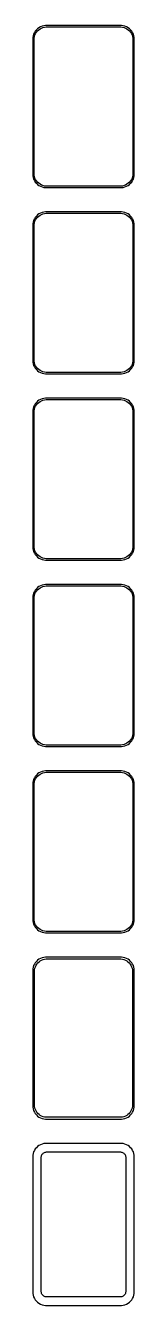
# Model space of a CAD drawing. Header units: metres. Extents: x -19 to 19, y 1005 to 2031.
# Drawn here: x -18.8 to 18.8, y 1005 to 1479 of the extents above; entities that cross this region are included whole.
import ezdxf

# ---------------------------------------------------------------- set-up
doc = ezdxf.new("R2010")
doc.units = ezdxf.units.M

msp = doc.modelspace()

# ---------------------------------------------------------------- linework, layer by layer
for p, q in [((-14.6869, 1478.91), (-15.2951, 1478.76)), ((-14.0639, 1478.99), (-14.6869, 1478.91)), ((14.0639, 1478.99), (-14.0639, 1478.99)), ((14.6869, 1478.91), (14.0639, 1478.99)), ((15.2951, 1478.76), (14.6869, 1478.91)), ((-18.7106, 1474.63), (-18.75, 1474)), ((-18.5929, 1475.24), (-18.7106, 1474.63)), ((-18.3989, 1475.84), (-18.5929, 1475.24)), ((-18.1315, 1476.41), (-18.3989, 1475.84)), ((-18.25, 1473.75), (-18.2125, 1474.35)), ((-18.2125, 1474.35), (-18.1008, 1474.93)), ((-17.7951, 1476.94), (-18.1315, 1476.41)), ((-18.1008, 1474.93), (-17.9164, 1475.5)), ((-17.9164, 1475.5), (-17.6624, 1476.04)), ((-17.3948, 1477.42), (-17.7951, 1476.94)), ((-17.6624, 1476.04), (-17.3428, 1476.54)), ((-16.9371, 1477.85), (-17.3948, 1477.42)), ((-17.3428, 1476.54), (-16.9626, 1477)), ((-16.9626, 1477), (-16.5278, 1477.41)), ((-16.4291, 1478.22), (-16.9371, 1477.85)), ((-16.5278, 1477.41), (-16.0452, 1477.76)), ((-15.8789, 1478.52), (-16.4291, 1478.22)), ((-16.0452, 1477.76), (-15.5224, 1478.05)), ((-15.2951, 1478.76), (-15.8789, 1478.52)), ((-15.5224, 1478.05), (-14.9678, 1478.27)), ((-14.9678, 1478.27), (-14.3901, 1478.42)), ((-14.3901, 1478.42), (-13.7982, 1478.49)), ((-13.7982, 1478.49), (13.7982, 1478.49)), ((13.7982, 1478.49), (14.3901, 1478.42)), ((14.3901, 1478.42), (14.9678, 1478.27)), ((14.9678, 1478.27), (15.5224, 1478.05)), ((15.8789, 1478.52), (15.2951, 1478.76)), ((15.5224, 1478.05), (16.0452, 1477.76)), ((16.4291, 1478.22), (15.8789, 1478.52)), ((16.0452, 1477.76), (16.5278, 1477.41)), ((16.9371, 1477.85), (16.4291, 1478.22)), ((16.5278, 1477.41), (16.9626, 1477)), ((17.3948, 1477.42), (16.9371, 1477.85)), ((16.9626, 1477), (17.3428, 1476.54)), ((17.3428, 1476.54), (17.6624, 1476.04)), ((17.7951, 1476.94), (17.3948, 1477.42)), ((17.6624, 1476.04), (17.9164, 1475.5)), ((18.1315, 1476.41), (17.7951, 1476.94)), ((17.9164, 1475.5), (18.1008, 1474.93)), ((18.1008, 1474.93), (18.2125, 1474.35)), ((18.3989, 1475.84), (18.1315, 1476.41)), ((18.2125, 1474.35), (18.25, 1473.75)), ((18.5929, 1475.24), (18.3989, 1475.84)), ((18.7106, 1474.63), (18.5929, 1475.24)), ((18.75, 1474), (18.7106, 1474.63)), ((-18.75, 1474), (-18.75, 1424)), ((-18.25, 1424.25), (-18.25, 1473.75)), ((18.25, 1473.75), (18.25, 1424.25)), ((18.75, 1424), (18.75, 1474)), ((-18.75, 1424), (-18.7106, 1423.37)), ((-18.7106, 1423.37), (-18.5929, 1422.76)), ((-18.5929, 1422.76), (-18.3989, 1422.16)), ((-18.3989, 1422.16), (-18.1315, 1421.59)), ((-18.2125, 1423.65), (-18.25, 1424.25)), ((-18.1008, 1423.07), (-18.2125, 1423.65)), ((-17.9164, 1422.5), (-18.1008, 1423.07)), ((-17.6624, 1421.96), (-17.9164, 1422.5)), ((-17.3428, 1421.46), (-17.6624, 1421.96)), ((17.6624, 1421.96), (17.3428, 1421.46)), ((17.9164, 1422.5), (17.6624, 1421.96)), ((18.1008, 1423.07), (17.9164, 1422.5)), ((18.2125, 1423.65), (18.1008, 1423.07)), ((18.1315, 1421.59), (18.3989, 1422.16)), ((18.25, 1424.25), (18.2125, 1423.65)), ((18.3989, 1422.16), (18.5929, 1422.76)), ((18.5929, 1422.76), (18.7106, 1423.37)), ((18.7106, 1423.37), (18.75, 1424)), ((-18.1315, 1421.59), (-17.7951, 1421.06)), ((-17.7951, 1421.06), (-17.3948, 1420.58)), ((-17.3948, 1420.58), (-16.9371, 1420.15)), ((-16.9626, 1421), (-17.3428, 1421.46)), ((-16.5278, 1420.59), (-16.9626, 1421)), ((-16.9371, 1420.15), (-16.4291, 1419.78)), ((-16.0452, 1420.24), (-16.5278, 1420.59)), ((-16.4291, 1419.78), (-15.8789, 1419.48)), ((-15.5224, 1419.95), (-16.0452, 1420.24)), ((-15.8789, 1419.48), (-15.2951, 1419.24)), ((-14.9678, 1419.73), (-15.5224, 1419.95)), ((-15.2951, 1419.24), (-14.6869, 1419.09)), ((-14.3901, 1419.58), (-14.9678, 1419.73)), ((-14.6869, 1419.09), (-14.0639, 1419.01)), ((-13.7982, 1419.51), (-14.3901, 1419.58)), ((-14.0639, 1419.01), (14.0639, 1419.01)), ((13.7982, 1419.51), (-13.7982, 1419.51)), ((14.3901, 1419.58), (13.7982, 1419.51)), ((14.0639, 1419.01), (14.6869, 1419.09)), ((14.9678, 1419.73), (14.3901, 1419.58)), ((14.6869, 1419.09), (15.2951, 1419.24)), ((15.5224, 1419.95), (14.9678, 1419.73)), ((15.2951, 1419.24), (15.8789, 1419.48)), ((16.0452, 1420.24), (15.5224, 1419.95)), ((15.8789, 1419.48), (16.4291, 1419.78)), ((16.5278, 1420.59), (16.0452, 1420.24)), ((16.4291, 1419.78), (16.9371, 1420.15)), ((16.9626, 1421), (16.5278, 1420.59)), ((16.9371, 1420.15), (17.3948, 1420.58)), ((17.3428, 1421.46), (16.9626, 1421)), ((17.3948, 1420.58), (17.7951, 1421.06)), ((17.7951, 1421.06), (18.1315, 1421.59)), ((-17.7951, 1407.94), (-18.1315, 1407.41)), ((-17.3948, 1408.42), (-17.7951, 1407.94)), ((-16.9371, 1408.85), (-17.3948, 1408.42)), ((-17.3428, 1407.54), (-16.9626, 1408)), ((-16.9626, 1408), (-16.5278, 1408.41)), ((-16.4291, 1409.22), (-16.9371, 1408.85)), ((-16.5278, 1408.41), (-16.0452, 1408.76)), ((-15.8789, 1409.52), (-16.4291, 1409.22)), ((-16.0452, 1408.76), (-15.5224, 1409.05)), ((-15.2951, 1409.76), (-15.8789, 1409.52)), ((-15.5224, 1409.05), (-14.9678, 1409.27)), ((-14.6869, 1409.91), (-15.2951, 1409.76)), ((-14.9678, 1409.27), (-14.3901, 1409.42)), ((-14.0639, 1409.99), (-14.6869, 1409.91)), ((-14.3901, 1409.42), (-13.7982, 1409.49)), ((14.0639, 1409.99), (-14.0639, 1409.99)), ((-13.7982, 1409.49), (13.7982, 1409.49)), ((13.7982, 1409.49), (14.3901, 1409.42)), ((14.6869, 1409.91), (14.0639, 1409.99)), ((14.3901, 1409.42), (14.9678, 1409.27)), ((15.2951, 1409.76), (14.6869, 1409.91)), ((14.9678, 1409.27), (15.5224, 1409.05)), ((15.8789, 1409.52), (15.2951, 1409.76)), ((15.5224, 1409.05), (16.0452, 1408.76)), ((16.4291, 1409.22), (15.8789, 1409.52)), ((16.0452, 1408.76), (16.5278, 1408.41)), ((16.9371, 1408.85), (16.4291, 1409.22)), ((16.5278, 1408.41), (16.9626, 1408)), ((17.3948, 1408.42), (16.9371, 1408.85)), ((16.9626, 1408), (17.3428, 1407.54)), ((17.7951, 1407.94), (17.3948, 1408.42)), ((18.1315, 1407.41), (17.7951, 1407.94)), ((-18.7106, 1405.63), (-18.75, 1405)), ((-18.75, 1405), (-18.75, 1355)), ((-18.5929, 1406.24), (-18.7106, 1405.63)), ((-18.3989, 1406.84), (-18.5929, 1406.24)), ((-18.1315, 1407.41), (-18.3989, 1406.84)), ((-18.25, 1404.75), (-18.2125, 1405.35)), ((-18.25, 1355.25), (-18.25, 1404.75)), ((-18.2125, 1405.35), (-18.1008, 1405.93)), ((-18.1008, 1405.93), (-17.9164, 1406.5)), ((-17.9164, 1406.5), (-17.6624, 1407.04)), ((-17.6624, 1407.04), (-17.3428, 1407.54)), ((17.3428, 1407.54), (17.6624, 1407.04)), ((17.6624, 1407.04), (17.9164, 1406.5)), ((17.9164, 1406.5), (18.1008, 1405.93)), ((18.1008, 1405.93), (18.2125, 1405.35)), ((18.3989, 1406.84), (18.1315, 1407.41)), ((18.2125, 1405.35), (18.25, 1404.75)), ((18.25, 1404.75), (18.25, 1355.25)), ((18.5929, 1406.24), (18.3989, 1406.84)), ((18.7106, 1405.63), (18.5929, 1406.24)), ((18.75, 1405), (18.7106, 1405.63)), ((18.75, 1355), (18.75, 1405)), ((-18.75, 1355), (-18.7106, 1354.37)), ((-18.7106, 1354.37), (-18.5929, 1353.76)), ((-18.5929, 1353.76), (-18.3989, 1353.16)), ((-18.3989, 1353.16), (-18.1315, 1352.59)), ((-18.2125, 1354.65), (-18.25, 1355.25)), ((-18.1008, 1354.07), (-18.2125, 1354.65)), ((-18.1315, 1352.59), (-17.7951, 1352.06)), ((-17.9164, 1353.5), (-18.1008, 1354.07)), ((-17.6624, 1352.96), (-17.9164, 1353.5)), ((-17.7951, 1352.06), (-17.3948, 1351.58)), ((-17.3428, 1352.46), (-17.6624, 1352.96)), ((-17.3948, 1351.58), (-16.9371, 1351.15)), ((-16.9626, 1352), (-17.3428, 1352.46)), ((-16.5278, 1351.59), (-16.9626, 1352)), ((-16.9371, 1351.15), (-16.4291, 1350.78)), ((-16.0452, 1351.24), (-16.5278, 1351.59)), ((-15.5224, 1350.95), (-16.0452, 1351.24)), ((-14.9678, 1350.73), (-15.5224, 1350.95)), ((15.5224, 1350.95), (14.9678, 1350.73)), ((16.0452, 1351.24), (15.5224, 1350.95)), ((16.5278, 1351.59), (16.0452, 1351.24)), ((16.4291, 1350.78), (16.9371, 1351.15)), ((16.9626, 1352), (16.5278, 1351.59)), ((16.9371, 1351.15), (17.3948, 1351.58)), ((17.3428, 1352.46), (16.9626, 1352)), ((17.6624, 1352.96), (17.3428, 1352.46)), ((17.3948, 1351.58), (17.7951, 1352.06)), ((17.9164, 1353.5), (17.6624, 1352.96)), ((17.7951, 1352.06), (18.1315, 1352.59)), ((18.1008, 1354.07), (17.9164, 1353.5)), ((18.2125, 1354.65), (18.1008, 1354.07)), ((18.1315, 1352.59), (18.3989, 1353.16)), ((18.25, 1355.25), (18.2125, 1354.65)), ((18.3989, 1353.16), (18.5929, 1353.76)), ((18.5929, 1353.76), (18.7106, 1354.37)), ((18.7106, 1354.37), (18.75, 1355)), ((-16.4291, 1350.78), (-15.8789, 1350.48)), ((-15.8789, 1350.48), (-15.2951, 1350.24)), ((-15.2951, 1350.24), (-14.6869, 1350.09)), ((-14.3901, 1350.58), (-14.9678, 1350.73)), ((-14.6869, 1350.09), (-14.0639, 1350.01)), ((-13.7982, 1350.51), (-14.3901, 1350.58)), ((-14.0639, 1350.01), (14.0639, 1350.01)), ((13.7982, 1350.51), (-13.7982, 1350.51)), ((14.3901, 1350.58), (13.7982, 1350.51)), ((14.0639, 1350.01), (14.6869, 1350.09)), ((14.9678, 1350.73), (14.3901, 1350.58)), ((14.6869, 1350.09), (15.2951, 1350.24)), ((15.2951, 1350.24), (15.8789, 1350.48)), ((15.8789, 1350.48), (16.4291, 1350.78)), ((-18.7106, 1336.63), (-18.75, 1336)), ((-18.5929, 1337.24), (-18.7106, 1336.63)), ((-18.3989, 1337.84), (-18.5929, 1337.24)), ((-18.1315, 1338.41), (-18.3989, 1337.84)), ((-18.2125, 1336.35), (-18.1008, 1336.93)), ((-17.7951, 1338.94), (-18.1315, 1338.41)), ((-18.1008, 1336.93), (-17.9164, 1337.5)), ((-17.9164, 1337.5), (-17.6624, 1338.04)), ((-17.3948, 1339.42), (-17.7951, 1338.94)), ((-17.6624, 1338.04), (-17.3428, 1338.54)), ((-16.9371, 1339.85), (-17.3948, 1339.42)), ((-17.3428, 1338.54), (-16.9626, 1339)), ((-16.9626, 1339), (-16.5278, 1339.41)), ((-16.4291, 1340.22), (-16.9371, 1339.85)), ((-16.5278, 1339.41), (-16.0452, 1339.76)), ((-15.8789, 1340.52), (-16.4291, 1340.22)), ((-16.0452, 1339.76), (-15.5224, 1340.05)), ((-15.2951, 1340.76), (-15.8789, 1340.52)), ((-15.5224, 1340.05), (-14.9678, 1340.27)), ((-14.6869, 1340.91), (-15.2951, 1340.76)), ((-14.9678, 1340.27), (-14.3901, 1340.42)), ((-14.0639, 1340.99), (-14.6869, 1340.91)), ((-14.3901, 1340.42), (-13.7982, 1340.49)), ((14.0639, 1340.99), (-14.0639, 1340.99)), ((-13.7982, 1340.49), (13.7982, 1340.49)), ((13.7982, 1340.49), (14.3901, 1340.42)), ((14.6869, 1340.91), (14.0639, 1340.99)), ((14.3901, 1340.42), (14.9678, 1340.27)), ((15.2951, 1340.76), (14.6869, 1340.91)), ((14.9678, 1340.27), (15.5224, 1340.05)), ((15.8789, 1340.52), (15.2951, 1340.76)), ((15.5224, 1340.05), (16.0452, 1339.76)), ((16.4291, 1340.22), (15.8789, 1340.52)), ((16.0452, 1339.76), (16.5278, 1339.41)), ((16.9371, 1339.85), (16.4291, 1340.22)), ((16.5278, 1339.41), (16.9626, 1339)), ((17.3948, 1339.42), (16.9371, 1339.85)), ((16.9626, 1339), (17.3428, 1338.54)), ((17.3428, 1338.54), (17.6624, 1338.04)), ((17.7951, 1338.94), (17.3948, 1339.42)), ((17.6624, 1338.04), (17.9164, 1337.5)), ((18.1315, 1338.41), (17.7951, 1338.94)), ((17.9164, 1337.5), (18.1008, 1336.93)), ((18.1008, 1336.93), (18.2125, 1336.35)), ((18.3989, 1337.84), (18.1315, 1338.41)), ((18.5929, 1337.24), (18.3989, 1337.84)), ((18.7106, 1336.63), (18.5929, 1337.24)), ((18.75, 1336), (18.7106, 1336.63)), ((-18.75, 1336), (-18.75, 1286)), ((-18.25, 1335.75), (-18.2125, 1336.35)), ((-18.25, 1286.25), (-18.25, 1335.75)), ((18.2125, 1336.35), (18.25, 1335.75)), ((18.25, 1335.75), (18.25, 1286.25)), ((18.75, 1286), (18.75, 1336)), ((-18.75, 1286), (-18.7106, 1285.37)), ((-18.7106, 1285.37), (-18.5929, 1284.76)), ((-18.5929, 1284.76), (-18.3989, 1284.16)), ((-18.2125, 1285.65), (-18.25, 1286.25)), ((-18.1008, 1285.07), (-18.2125, 1285.65)), ((-17.9164, 1284.5), (-18.1008, 1285.07)), ((-17.6624, 1283.96), (-17.9164, 1284.5)), ((17.9164, 1284.5), (17.6624, 1283.96)), ((18.1008, 1285.07), (17.9164, 1284.5)), ((18.2125, 1285.65), (18.1008, 1285.07)), ((18.25, 1286.25), (18.2125, 1285.65)), ((18.3989, 1284.16), (18.5929, 1284.76)), ((18.5929, 1284.76), (18.7106, 1285.37)), ((18.7106, 1285.37), (18.75, 1286)), ((-18.3989, 1284.16), (-18.1315, 1283.59)), ((-18.1315, 1283.59), (-17.7951, 1283.06)), ((-17.7951, 1283.06), (-17.3948, 1282.58)), ((-17.3428, 1283.46), (-17.6624, 1283.96)), ((-17.3948, 1282.58), (-16.9371, 1282.15)), ((-16.9626, 1283), (-17.3428, 1283.46)), ((-16.5278, 1282.59), (-16.9626, 1283)), ((-16.9371, 1282.15), (-16.4291, 1281.78)), ((-16.0452, 1282.24), (-16.5278, 1282.59)), ((-16.4291, 1281.78), (-15.8789, 1281.48)), ((-15.5224, 1281.95), (-16.0452, 1282.24)), ((-15.8789, 1281.48), (-15.2951, 1281.24)), ((-14.9678, 1281.73), (-15.5224, 1281.95)), ((-15.2951, 1281.24), (-14.6869, 1281.09)), ((-14.3901, 1281.58), (-14.9678, 1281.73)), ((-14.6869, 1281.09), (-14.0639, 1281.01)), ((-13.7982, 1281.51), (-14.3901, 1281.58)), ((-14.0639, 1281.01), (14.0639, 1281.01)), ((13.7982, 1281.51), (-13.7982, 1281.51)), ((14.3901, 1281.58), (13.7982, 1281.51)), ((14.0639, 1281.01), (14.6869, 1281.09)), ((14.9678, 1281.73), (14.3901, 1281.58)), ((14.6869, 1281.09), (15.2951, 1281.24)), ((15.5224, 1281.95), (14.9678, 1281.73)), ((15.2951, 1281.24), (15.8789, 1281.48)), ((16.0452, 1282.24), (15.5224, 1281.95)), ((15.8789, 1281.48), (16.4291, 1281.78)), ((16.5278, 1282.59), (16.0452, 1282.24)), ((16.4291, 1281.78), (16.9371, 1282.15)), ((16.9626, 1283), (16.5278, 1282.59)), ((16.9371, 1282.15), (17.3948, 1282.58)), ((17.3428, 1283.46), (16.9626, 1283)), ((17.6624, 1283.96), (17.3428, 1283.46)), ((17.3948, 1282.58), (17.7951, 1283.06)), ((17.7951, 1283.06), (18.1315, 1283.59)), ((18.1315, 1283.59), (18.3989, 1284.16)), ((-17.3948, 1270.42), (-17.7951, 1269.94)), ((-16.9371, 1270.85), (-17.3948, 1270.42)), ((-16.9626, 1270), (-16.5278, 1270.41)), ((-16.4291, 1271.22), (-16.9371, 1270.85)), ((-16.5278, 1270.41), (-16.0452, 1270.76)), ((-15.8789, 1271.52), (-16.4291, 1271.22)), ((-16.0452, 1270.76), (-15.5224, 1271.05)), ((-15.2951, 1271.76), (-15.8789, 1271.52)), ((-15.5224, 1271.05), (-14.9678, 1271.27)), ((-14.6869, 1271.91), (-15.2951, 1271.76)), ((-14.9678, 1271.27), (-14.3901, 1271.42)), ((-14.0639, 1271.99), (-14.6869, 1271.91)), ((-14.3901, 1271.42), (-13.7982, 1271.49)), ((14.0639, 1271.99), (-14.0639, 1271.99)), ((-13.7982, 1271.49), (13.7982, 1271.49)), ((13.7982, 1271.49), (14.3901, 1271.42)), ((14.6869, 1271.91), (14.0639, 1271.99)), ((14.3901, 1271.42), (14.9678, 1271.27)), ((15.2951, 1271.76), (14.6869, 1271.91)), ((14.9678, 1271.27), (15.5224, 1271.05)), ((15.8789, 1271.52), (15.2951, 1271.76)), ((15.5224, 1271.05), (16.0452, 1270.76)), ((16.4291, 1271.22), (15.8789, 1271.52)), ((16.0452, 1270.76), (16.5278, 1270.41)), ((16.9371, 1270.85), (16.4291, 1271.22)), ((16.5278, 1270.41), (16.9626, 1270)), ((17.3948, 1270.42), (16.9371, 1270.85)), ((17.7951, 1269.94), (17.3948, 1270.42)), ((-18.7106, 1267.63), (-18.75, 1267)), ((-18.75, 1267), (-18.75, 1217)), ((-18.5929, 1268.24), (-18.7106, 1267.63)), ((-18.3989, 1268.84), (-18.5929, 1268.24)), ((-18.1315, 1269.41), (-18.3989, 1268.84)), ((-18.25, 1266.75), (-18.2125, 1267.35)), ((-18.25, 1217.25), (-18.25, 1266.75)), ((-18.2125, 1267.35), (-18.1008, 1267.93)), ((-17.7951, 1269.94), (-18.1315, 1269.41)), ((-18.1008, 1267.93), (-17.9164, 1268.5)), ((-17.9164, 1268.5), (-17.6624, 1269.04)), ((-17.6624, 1269.04), (-17.3428, 1269.54)), ((-17.3428, 1269.54), (-16.9626, 1270)), ((16.9626, 1270), (17.3428, 1269.54)), ((17.3428, 1269.54), (17.6624, 1269.04)), ((17.6624, 1269.04), (17.9164, 1268.5)), ((18.1315, 1269.41), (17.7951, 1269.94)), ((17.9164, 1268.5), (18.1008, 1267.93)), ((18.1008, 1267.93), (18.2125, 1267.35)), ((18.3989, 1268.84), (18.1315, 1269.41)), ((18.2125, 1267.35), (18.25, 1266.75)), ((18.25, 1266.75), (18.25, 1217.25)), ((18.5929, 1268.24), (18.3989, 1268.84)), ((18.7106, 1267.63), (18.5929, 1268.24)), ((18.75, 1267), (18.7106, 1267.63)), ((18.75, 1217), (18.75, 1267)), ((-18.75, 1217), (-18.7106, 1216.37)), ((-18.7106, 1216.37), (-18.5929, 1215.76)), ((-18.5929, 1215.76), (-18.3989, 1215.16)), ((-18.3989, 1215.16), (-18.1315, 1214.59)), ((-18.2125, 1216.65), (-18.25, 1217.25)), ((-18.1008, 1216.07), (-18.2125, 1216.65)), ((-18.1315, 1214.59), (-17.7951, 1214.06)), ((-17.9164, 1215.5), (-18.1008, 1216.07)), ((-17.6624, 1214.96), (-17.9164, 1215.5)), ((-17.7951, 1214.06), (-17.3948, 1213.58)), ((-17.3428, 1214.46), (-17.6624, 1214.96)), ((-17.3948, 1213.58), (-16.9371, 1213.15)), ((-16.9626, 1214), (-17.3428, 1214.46)), ((-16.5278, 1213.59), (-16.9626, 1214)), ((-16.0452, 1213.24), (-16.5278, 1213.59)), ((16.5278, 1213.59), (16.0452, 1213.24)), ((16.9626, 1214), (16.5278, 1213.59)), ((16.9371, 1213.15), (17.3948, 1213.58)), ((17.3428, 1214.46), (16.9626, 1214)), ((17.6624, 1214.96), (17.3428, 1214.46)), ((17.3948, 1213.58), (17.7951, 1214.06)), ((17.9164, 1215.5), (17.6624, 1214.96)), ((17.7951, 1214.06), (18.1315, 1214.59)), ((18.1008, 1216.07), (17.9164, 1215.5)), ((18.2125, 1216.65), (18.1008, 1216.07)), ((18.1315, 1214.59), (18.3989, 1215.16)), ((18.25, 1217.25), (18.2125, 1216.65)), ((18.3989, 1215.16), (18.5929, 1215.76)), ((18.5929, 1215.76), (18.7106, 1216.37)), ((18.7106, 1216.37), (18.75, 1217)), ((-16.9371, 1213.15), (-16.4291, 1212.78)), ((-16.4291, 1212.78), (-15.8789, 1212.48)), ((-15.5224, 1212.95), (-16.0452, 1213.24)), ((-15.8789, 1212.48), (-15.2951, 1212.24)), ((-14.9678, 1212.73), (-15.5224, 1212.95)), ((-15.2951, 1212.24), (-14.6869, 1212.09)), ((-14.3901, 1212.58), (-14.9678, 1212.73)), ((-14.6869, 1212.09), (-14.0639, 1212.01)), ((-13.7982, 1212.51), (-14.3901, 1212.58)), ((-14.0639, 1212.01), (14.0639, 1212.01)), ((13.7982, 1212.51), (-13.7982, 1212.51)), ((14.3901, 1212.58), (13.7982, 1212.51)), ((14.0639, 1212.01), (14.6869, 1212.09)), ((14.9678, 1212.73), (14.3901, 1212.58)), ((14.6869, 1212.09), (15.2951, 1212.24)), ((15.5224, 1212.95), (14.9678, 1212.73)), ((15.2951, 1212.24), (15.8789, 1212.48)), ((16.0452, 1213.24), (15.5224, 1212.95)), ((15.8789, 1212.48), (16.4291, 1212.78)), ((16.4291, 1212.78), (16.9371, 1213.15)), ((-18.5929, 1199.24), (-18.7106, 1198.63)), ((-18.3989, 1199.84), (-18.5929, 1199.24)), ((-18.1315, 1200.41), (-18.3989, 1199.84)), ((-17.7951, 1200.94), (-18.1315, 1200.41)), ((-18.1008, 1198.93), (-17.9164, 1199.5)), ((-17.9164, 1199.5), (-17.6624, 1200.04)), ((-17.3948, 1201.42), (-17.7951, 1200.94)), ((-17.6624, 1200.04), (-17.3428, 1200.54)), ((-16.9371, 1201.85), (-17.3948, 1201.42)), ((-17.3428, 1200.54), (-16.9626, 1201)), ((-16.9626, 1201), (-16.5278, 1201.41)), ((-16.4291, 1202.22), (-16.9371, 1201.85)), ((-16.5278, 1201.41), (-16.0452, 1201.76)), ((-15.8789, 1202.52), (-16.4291, 1202.22)), ((-16.0452, 1201.76), (-15.5224, 1202.05)), ((-15.2951, 1202.76), (-15.8789, 1202.52)), ((-15.5224, 1202.05), (-14.9678, 1202.27)), ((-14.6869, 1202.91), (-15.2951, 1202.76)), ((-14.9678, 1202.27), (-14.3901, 1202.42)), ((-14.0639, 1202.99), (-14.6869, 1202.91)), ((-14.3901, 1202.42), (-13.7982, 1202.49)), ((14.0639, 1202.99), (-14.0639, 1202.99)), ((-13.7982, 1202.49), (13.7982, 1202.49)), ((13.7982, 1202.49), (14.3901, 1202.42)), ((14.6869, 1202.91), (14.0639, 1202.99)), ((14.3901, 1202.42), (14.9678, 1202.27)), ((15.2951, 1202.76), (14.6869, 1202.91)), ((14.9678, 1202.27), (15.5224, 1202.05)), ((15.8789, 1202.52), (15.2951, 1202.76)), ((15.5224, 1202.05), (16.0452, 1201.76)), ((16.4291, 1202.22), (15.8789, 1202.52)), ((16.0452, 1201.76), (16.5278, 1201.41)), ((16.9371, 1201.85), (16.4291, 1202.22)), ((16.5278, 1201.41), (16.9626, 1201)), ((17.3948, 1201.42), (16.9371, 1201.85)), ((16.9626, 1201), (17.3428, 1200.54)), ((17.3428, 1200.54), (17.6624, 1200.04)), ((17.7951, 1200.94), (17.3948, 1201.42)), ((17.6624, 1200.04), (17.9164, 1199.5)), ((18.1315, 1200.41), (17.7951, 1200.94)), ((17.9164, 1199.5), (18.1008, 1198.93)), ((18.3989, 1199.84), (18.1315, 1200.41)), ((18.5929, 1199.24), (18.3989, 1199.84)), ((18.7106, 1198.63), (18.5929, 1199.24)), ((-18.7106, 1198.63), (-18.75, 1198)), ((-18.75, 1198), (-18.75, 1148)), ((-18.25, 1197.75), (-18.2125, 1198.35)), ((-18.25, 1148.25), (-18.25, 1197.75)), ((-18.2125, 1198.35), (-18.1008, 1198.93)), ((18.1008, 1198.93), (18.2125, 1198.35)), ((18.2125, 1198.35), (18.25, 1197.75)), ((18.25, 1197.75), (18.25, 1148.25)), ((18.75, 1198), (18.7106, 1198.63)), ((18.75, 1148), (18.75, 1198)), ((-18.75, 1148), (-18.7106, 1147.37)), ((-18.7106, 1147.37), (-18.5929, 1146.76)), ((-18.2125, 1147.65), (-18.25, 1148.25)), ((-18.1008, 1147.07), (-18.2125, 1147.65)), ((-17.9164, 1146.5), (-18.1008, 1147.07)), ((18.1008, 1147.07), (17.9164, 1146.5)), ((18.2125, 1147.65), (18.1008, 1147.07)), ((18.25, 1148.25), (18.2125, 1147.65)), ((18.5929, 1146.76), (18.7106, 1147.37)), ((18.7106, 1147.37), (18.75, 1148)), ((-18.5929, 1146.76), (-18.3989, 1146.16)), ((-18.3989, 1146.16), (-18.1315, 1145.59)), ((-18.1315, 1145.59), (-17.7951, 1145.06)), ((-17.6624, 1145.96), (-17.9164, 1146.5)), ((-17.7951, 1145.06), (-17.3948, 1144.58)), ((-17.3428, 1145.46), (-17.6624, 1145.96)), ((-17.3948, 1144.58), (-16.9371, 1144.15)), ((-16.9626, 1145), (-17.3428, 1145.46)), ((-16.5278, 1144.59), (-16.9626, 1145)), ((-16.9371, 1144.15), (-16.4291, 1143.78)), ((-16.0452, 1144.24), (-16.5278, 1144.59)), ((-16.4291, 1143.78), (-15.8789, 1143.48)), ((-15.5224, 1143.95), (-16.0452, 1144.24)), ((-15.8789, 1143.48), (-15.2951, 1143.24)), ((-14.9678, 1143.73), (-15.5224, 1143.95)), ((-15.2951, 1143.24), (-14.6869, 1143.09)), ((-14.3901, 1143.58), (-14.9678, 1143.73)), ((-14.6869, 1143.09), (-14.0639, 1143.01)), ((-13.7982, 1143.51), (-14.3901, 1143.58)), ((-14.0639, 1143.01), (14.0639, 1143.01)), ((13.7982, 1143.51), (-13.7982, 1143.51)), ((14.3901, 1143.58), (13.7982, 1143.51)), ((14.0639, 1143.01), (14.6869, 1143.09)), ((14.9678, 1143.73), (14.3901, 1143.58)), ((14.6869, 1143.09), (15.2951, 1143.24)), ((15.5224, 1143.95), (14.9678, 1143.73)), ((15.2951, 1143.24), (15.8789, 1143.48)), ((16.0452, 1144.24), (15.5224, 1143.95)), ((15.8789, 1143.48), (16.4291, 1143.78)), ((16.5278, 1144.59), (16.0452, 1144.24)), ((16.4291, 1143.78), (16.9371, 1144.15)), ((16.9626, 1145), (16.5278, 1144.59)), ((16.9371, 1144.15), (17.3948, 1144.58)), ((17.3428, 1145.46), (16.9626, 1145)), ((17.6624, 1145.96), (17.3428, 1145.46)), ((17.3948, 1144.58), (17.7951, 1145.06)), ((17.9164, 1146.5), (17.6624, 1145.96)), ((17.7951, 1145.06), (18.1315, 1145.59)), ((18.1315, 1145.59), (18.3989, 1146.16)), ((18.3989, 1146.16), (18.5929, 1146.76)), ((-16.9371, 1132.85), (-17.3948, 1132.42)), ((-16.4291, 1133.22), (-16.9371, 1132.85)), ((-15.8789, 1133.52), (-16.4291, 1133.22)), ((-15.9532, 1132.62), (-15.4494, 1132.89)), ((-15.2951, 1133.76), (-15.8789, 1133.52)), ((-15.4494, 1132.89), (-14.9148, 1133.1)), ((-14.6869, 1133.91), (-15.2951, 1133.76)), ((-14.9148, 1133.1), (-14.3579, 1133.25)), ((-14.0639, 1133.99), (-14.6869, 1133.91)), ((-14.3579, 1133.25), (-13.7875, 1133.32)), ((14.0639, 1133.99), (-14.0639, 1133.99)), ((-13.7875, 1133.32), (13.7875, 1133.32)), ((13.7875, 1133.32), (14.3579, 1133.25)), ((14.6869, 1133.91), (14.0639, 1133.99)), ((14.3579, 1133.25), (14.9148, 1133.1)), ((15.2951, 1133.76), (14.6869, 1133.91)), ((14.9148, 1133.1), (15.4494, 1132.89)), ((15.8789, 1133.52), (15.2951, 1133.76)), ((15.4494, 1132.89), (15.9532, 1132.62)), ((16.4291, 1133.22), (15.8789, 1133.52)), ((16.9371, 1132.85), (16.4291, 1133.22)), ((17.3948, 1132.42), (16.9371, 1132.85)), ((-18.7106, 1129.63), (-18.75, 1129)), ((-18.75, 1129), (-18.75, 1079)), ((-18.5929, 1130.24), (-18.7106, 1129.63)), ((-18.3989, 1130.84), (-18.5929, 1130.24)), ((-18.1315, 1131.41), (-18.3989, 1130.84)), ((-17.7951, 1131.94), (-18.1315, 1131.41)), ((-18.0784, 1128.75), (-18.0423, 1129.32)), ((-18.0784, 1079.25), (-18.0784, 1128.75)), ((-18.0423, 1129.32), (-17.9346, 1129.89)), ((-17.9346, 1129.89), (-17.7569, 1130.44)), ((-17.3948, 1132.42), (-17.7951, 1131.94)), ((-17.7569, 1130.44), (-17.5121, 1130.96)), ((-17.5121, 1130.96), (-17.204, 1131.44)), ((-17.204, 1131.44), (-16.8375, 1131.88)), ((-16.8375, 1131.88), (-16.4184, 1132.28)), ((-16.4184, 1132.28), (-15.9532, 1132.62)), ((15.9532, 1132.62), (16.4184, 1132.28)), ((16.4184, 1132.28), (16.8375, 1131.88)), ((16.8375, 1131.88), (17.204, 1131.44)), ((17.204, 1131.44), (17.5121, 1130.96)), ((17.7951, 1131.94), (17.3948, 1132.42)), ((17.5121, 1130.96), (17.7569, 1130.44)), ((17.7569, 1130.44), (17.9346, 1129.89)), ((18.1315, 1131.41), (17.7951, 1131.94)), ((17.9346, 1129.89), (18.0423, 1129.32)), ((18.0423, 1129.32), (18.0784, 1128.75)), ((18.0784, 1128.75), (18.0784, 1079.25)), ((18.3989, 1130.84), (18.1315, 1131.41)), ((18.5929, 1130.24), (18.3989, 1130.84)), ((18.7106, 1129.63), (18.5929, 1130.24)), ((18.75, 1129), (18.7106, 1129.63)), ((18.75, 1079), (18.75, 1129)), ((-18.75, 1079), (-18.7106, 1078.37)), ((-18.7106, 1078.37), (-18.5929, 1077.76)), ((-18.5929, 1077.76), (-18.3989, 1077.16)), ((-18.3989, 1077.16), (-18.1315, 1076.59)), ((-18.1315, 1076.59), (-17.7951, 1076.06)), ((-18.0423, 1078.68), (-18.0784, 1079.25)), ((-17.9346, 1078.11), (-18.0423, 1078.68)), ((-17.7569, 1077.56), (-17.9346, 1078.11)), ((-17.7951, 1076.06), (-17.3948, 1075.58)), ((-17.5121, 1077.04), (-17.7569, 1077.56)), ((-17.204, 1076.56), (-17.5121, 1077.04)), ((-16.8375, 1076.12), (-17.204, 1076.56)), ((-16.4184, 1075.72), (-16.8375, 1076.12)), ((16.8375, 1076.12), (16.4184, 1075.72)), ((17.204, 1076.56), (16.8375, 1076.12)), ((17.5121, 1077.04), (17.204, 1076.56)), ((17.3948, 1075.58), (17.7951, 1076.06)), ((17.7569, 1077.56), (17.5121, 1077.04)), ((17.9346, 1078.11), (17.7569, 1077.56)), ((17.7951, 1076.06), (18.1315, 1076.59)), ((18.0423, 1078.68), (17.9346, 1078.11)), ((18.0784, 1079.25), (18.0423, 1078.68)), ((18.1315, 1076.59), (18.3989, 1077.16)), ((18.3989, 1077.16), (18.5929, 1077.76)), ((18.5929, 1077.76), (18.7106, 1078.37)), ((18.7106, 1078.37), (18.75, 1079)), ((-17.3948, 1075.58), (-16.9371, 1075.15)), ((-16.9371, 1075.15), (-16.4291, 1074.78)), ((-16.4291, 1074.78), (-15.8789, 1074.48)), ((-15.9532, 1075.38), (-16.4184, 1075.72)), ((-15.4494, 1075.11), (-15.9532, 1075.38)), ((-15.8789, 1074.48), (-15.2951, 1074.24)), ((-14.9148, 1074.9), (-15.4494, 1075.11)), ((-15.2951, 1074.24), (-14.6869, 1074.09)), ((-14.3579, 1074.75), (-14.9148, 1074.9)), ((-14.6869, 1074.09), (-14.0639, 1074.01)), ((-13.7875, 1074.68), (-14.3579, 1074.75)), ((-14.0639, 1074.01), (14.0639, 1074.01)), ((13.7875, 1074.68), (-13.7875, 1074.68)), ((14.3579, 1074.75), (13.7875, 1074.68)), ((14.0639, 1074.01), (14.6869, 1074.09)), ((14.9148, 1074.9), (14.3579, 1074.75)), ((14.6869, 1074.09), (15.2951, 1074.24)), ((15.4494, 1075.11), (14.9148, 1074.9)), ((15.2951, 1074.24), (15.8789, 1074.48)), ((15.9532, 1075.38), (15.4494, 1075.11)), ((15.8789, 1074.48), (16.4291, 1074.78)), ((16.4184, 1075.72), (15.9532, 1075.38)), ((16.4291, 1074.78), (16.9371, 1075.15)), ((16.9371, 1075.15), (17.3948, 1075.58)), ((-18.3989, 1061.84), (-18.5929, 1061.24)), ((-18.1315, 1062.41), (-18.3989, 1061.84)), ((-17.7951, 1062.94), (-18.1315, 1062.41)), ((-17.3948, 1063.42), (-17.7951, 1062.94)), ((-16.9371, 1063.85), (-17.3948, 1063.42)), ((-16.4291, 1064.22), (-16.9371, 1063.85)), ((-15.8789, 1064.52), (-16.4291, 1064.22)), ((-15.2951, 1064.76), (-15.8789, 1064.52)), ((-14.6869, 1064.91), (-15.2951, 1064.76)), ((-14.0639, 1064.99), (-14.6869, 1064.91)), ((-14.3982, 1061.66), (-14.1519, 1061.76)), ((-14.1519, 1061.76), (-13.8953, 1061.82)), ((14.0639, 1064.99), (-14.0639, 1064.99)), ((-13.8953, 1061.82), (-13.6325, 1061.86)), ((-13.6325, 1061.86), (13.6325, 1061.86)), ((13.6325, 1061.86), (13.8953, 1061.82)), ((13.8953, 1061.82), (14.1519, 1061.76)), ((14.6869, 1064.91), (14.0639, 1064.99)), ((14.1519, 1061.76), (14.3982, 1061.66)), ((15.2951, 1064.76), (14.6869, 1064.91)), ((15.8789, 1064.52), (15.2951, 1064.76)), ((16.4291, 1064.22), (15.8789, 1064.52)), ((16.9371, 1063.85), (16.4291, 1064.22)), ((17.3948, 1063.42), (16.9371, 1063.85)), ((17.7951, 1062.94), (17.3948, 1063.42)), ((18.1315, 1062.41), (17.7951, 1062.94)), ((18.3989, 1061.84), (18.1315, 1062.41)), ((18.5929, 1061.24), (18.3989, 1061.84)), ((-18.7106, 1060.63), (-18.75, 1060)), ((-18.75, 1060), (-18.75, 1010)), ((-18.5929, 1061.24), (-18.7106, 1060.63)), ((-15.6096, 1059.75), (-15.593, 1060.01)), ((-15.6096, 1010.25), (-15.6096, 1059.75)), ((-15.593, 1060.01), (-15.5434, 1060.27)), ((-15.5434, 1060.27), (-15.4615, 1060.53)), ((-15.4615, 1060.53), (-15.3487, 1060.77)), ((-15.3487, 1060.77), (-15.2067, 1060.99)), ((-15.2067, 1060.99), (-15.0378, 1061.19)), ((-15.0378, 1061.19), (-14.8447, 1061.38)), ((-14.8447, 1061.38), (-14.6304, 1061.53)), ((-14.6304, 1061.53), (-14.3982, 1061.66)), ((14.3982, 1061.66), (14.6304, 1061.53)), ((14.6304, 1061.53), (14.8447, 1061.38)), ((14.8447, 1061.38), (15.0378, 1061.19)), ((15.0378, 1061.19), (15.2067, 1060.99)), ((15.2067, 1060.99), (15.3487, 1060.77)), ((15.3487, 1060.77), (15.4615, 1060.53)), ((15.4615, 1060.53), (15.5434, 1060.27)), ((15.5434, 1060.27), (15.593, 1060.01)), ((15.593, 1060.01), (15.6096, 1059.75)), ((15.6096, 1059.75), (15.6096, 1010.25)), ((18.7106, 1060.63), (18.5929, 1061.24)), ((18.75, 1060), (18.7106, 1060.63)), ((18.75, 1010), (18.75, 1060)), ((-18.75, 1010), (-18.7106, 1009.37)), ((-15.593, 1009.99), (-15.6096, 1010.25)), ((-15.5434, 1009.73), (-15.593, 1009.99)), ((-15.4615, 1009.47), (-15.5434, 1009.73)), ((15.5434, 1009.73), (15.4615, 1009.47)), ((15.593, 1009.99), (15.5434, 1009.73)), ((15.6096, 1010.25), (15.593, 1009.99)), ((18.7106, 1009.37), (18.75, 1010)), ((-18.7106, 1009.37), (-18.5929, 1008.76)), ((-18.5929, 1008.76), (-18.3989, 1008.16)), ((-18.3989, 1008.16), (-18.1315, 1007.59)), ((-18.1315, 1007.59), (-17.7951, 1007.06)), ((-17.7951, 1007.06), (-17.3948, 1006.58)), ((-17.3948, 1006.58), (-16.9371, 1006.15)), ((-16.9371, 1006.15), (-16.4291, 1005.78)), ((-16.4291, 1005.78), (-15.8789, 1005.48)), ((-15.8789, 1005.48), (-15.2951, 1005.24)), ((-15.3487, 1009.23), (-15.4615, 1009.47)), ((-15.2067, 1009.01), (-15.3487, 1009.23)), ((-15.2951, 1005.24), (-14.6869, 1005.09)), ((-15.0378, 1008.81), (-15.2067, 1009.01)), ((-14.8447, 1008.62), (-15.0378, 1008.81)), ((-14.6304, 1008.47), (-14.8447, 1008.62)), ((-14.6869, 1005.09), (-14.0639, 1005.01)), ((-14.3982, 1008.34), (-14.6304, 1008.47)), ((-14.1519, 1008.24), (-14.3982, 1008.34)), ((-13.8953, 1008.18), (-14.1519, 1008.24)), ((-14.0639, 1005.01), (14.0639, 1005.01)), ((-13.6325, 1008.14), (-13.8953, 1008.18)), ((13.6325, 1008.14), (-13.6325, 1008.14)), ((13.8953, 1008.18), (13.6325, 1008.14)), ((14.1519, 1008.24), (13.8953, 1008.18)), ((14.0639, 1005.01), (14.6869, 1005.09)), ((14.3982, 1008.34), (14.1519, 1008.24)), ((14.6304, 1008.47), (14.3982, 1008.34)), ((14.8447, 1008.62), (14.6304, 1008.47)), ((14.6869, 1005.09), (15.2951, 1005.24)), ((15.0378, 1008.81), (14.8447, 1008.62)), ((15.2067, 1009.01), (15.0378, 1008.81)), ((15.3487, 1009.23), (15.2067, 1009.01)), ((15.2951, 1005.24), (15.8789, 1005.48)), ((15.4615, 1009.47), (15.3487, 1009.23)), ((15.8789, 1005.48), (16.4291, 1005.78)), ((16.4291, 1005.78), (16.9371, 1006.15)), ((16.9371, 1006.15), (17.3948, 1006.58)), ((17.3948, 1006.58), (17.7951, 1007.06)), ((17.7951, 1007.06), (18.1315, 1007.59)), ((18.1315, 1007.59), (18.3989, 1008.16)), ((18.3989, 1008.16), (18.5929, 1008.76)), ((18.5929, 1008.76), (18.7106, 1009.37))]:
    msp.add_line(p, q)

doc.saveas('drawing.dxf')
